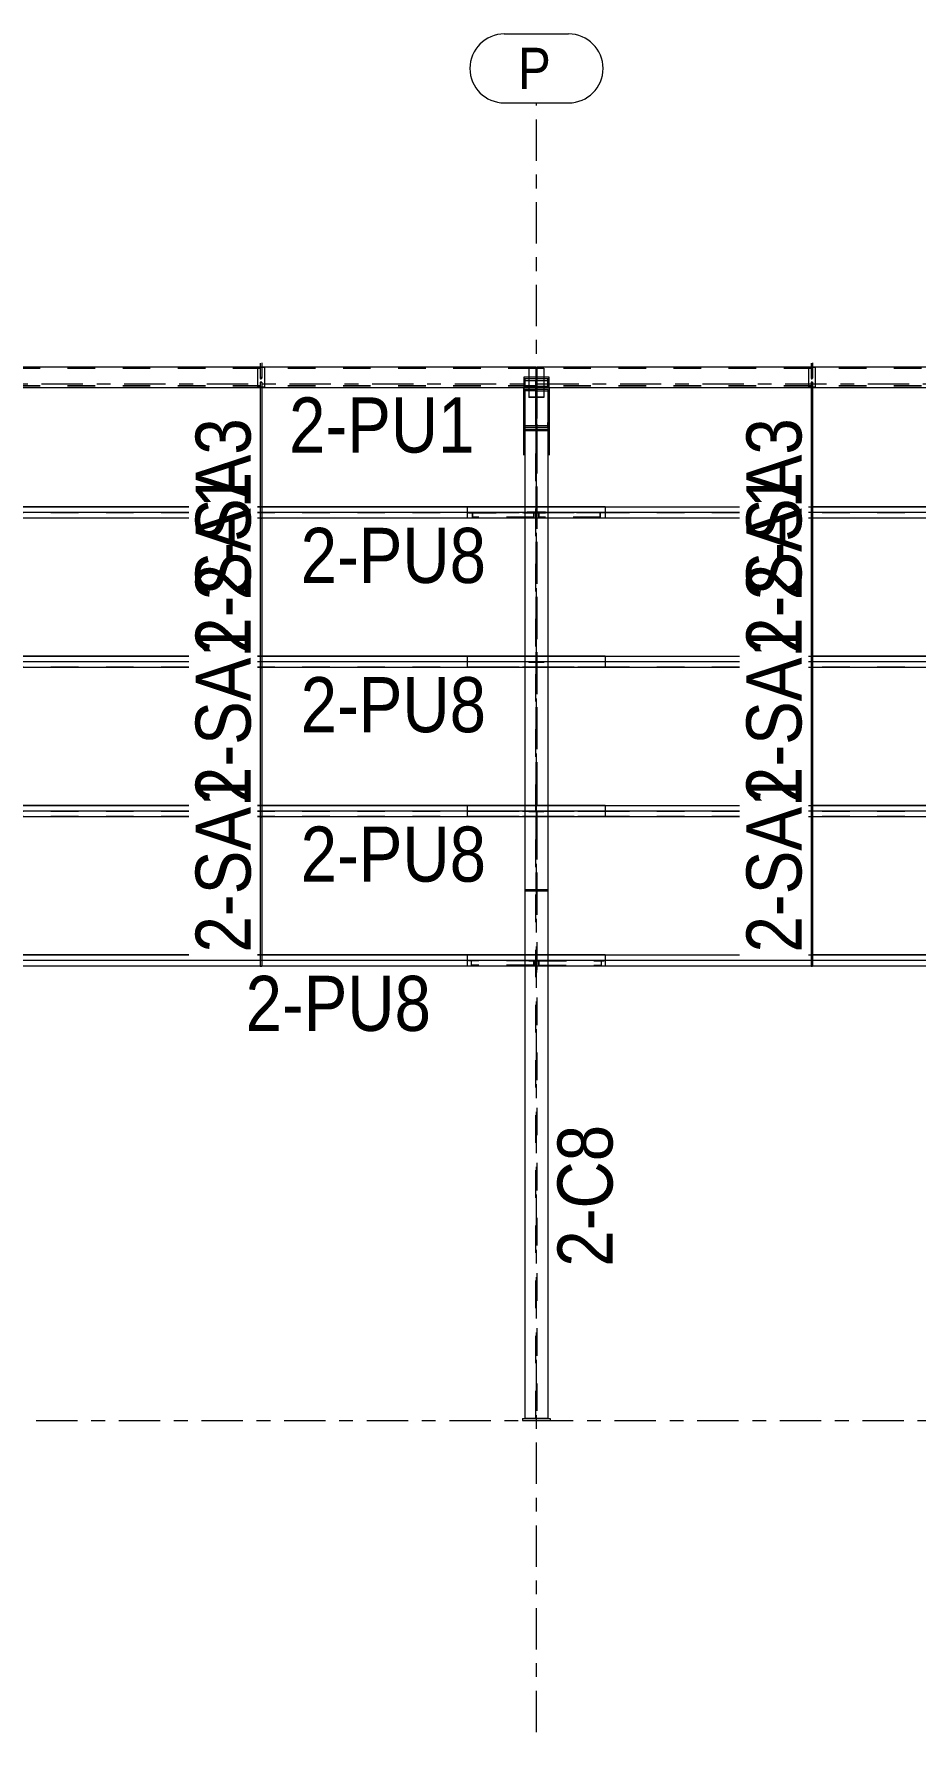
# Model space of a CAD drawing. Header units: millimetres. Extents: x -56 to 1115, y -311 to 509.
# Drawn here: x 220.8 to 284.8, y -5.9 to 117.3 of the extents above; entities that cross this region are included whole.
import ezdxf

# ---------------------------------------------------------------- set-up
doc = ezdxf.new("R2010")
doc.units = ezdxf.units.MM
for name, pattern in [('XKITLINE00', [0]), ('XKITLINE02', [4, 2, -2]), ('XKITLINE03', [6, 3, -1, 1, -1])]:
    doc.linetypes.add(name, pattern=pattern)
for name, color, linetype, lineweight in [('Part', 2, 'Continuous', 0), ('PartMark', 7, 'Continuous', 0), ('S-grid', 1, 'Continuous', 0)]:
    doc.layers.add(name, color=color, linetype=linetype, lineweight=lineweight)
doc.styles.add('ARIAL', font='ARIAL.TTF')

# ---------------------------------------------------------------- blocks, each defined once
blk = doc.blocks.new('*A212')
at = {"layer": 'S-grid', "color": 1, "linetype": 'XKITLINE03', "lineweight": 0}
blk.add_line((95.36, 91.88), (319.25, 91.88), dxfattribs=at)
blk = doc.blocks.new('*A213')
at = {"layer": 'S-grid', "color": 1, "linetype": 'XKITLINE03', "lineweight": 0}
blk.add_line((-1.03, 16.67), (1107.62, 16.67), dxfattribs=at)
blk = doc.blocks.new('*A268')
at = {"layer": 'S-grid', "color": 1, "linetype": 'XKITLINE03', "lineweight": 0}
blk.add_line((257.29, -5.93), (257.29, 112.27), dxfattribs=at)
at = {"layer": 'S-grid', "color": 3, "style": 'ARIAL', "width": 0.85}
blk.add_text('P', height=3, dxfattribs=at).set_placement((255.96, 113.27))
blk = doc.blocks.new('*A269')
at = {"layer": 'S-grid', "color": 1, "linetype": 'XKITLINE00', "lineweight": 0}
for p, q in [((254.96, 117.27), (259.63, 117.27)), ((254.96, 112.27), (259.63, 112.27))]:
    blk.add_line(p, q, dxfattribs=at)
for centre, start, end in [((254.96, 114.77), 90, 270), ((259.63, 114.77), 270, 90)]:
    blk.add_arc(centre, 2.5, start, end, dxfattribs=at)
blk = doc.blocks.new('*A270')
at = {"layer": 'Part', "color": 2, "linetype": 'XKITLINE00', "lineweight": 0}
for p, q in [((192.29, 82.14), (192.29, 82.96)), ((192.29, 82.96), (212.04, 82.96)), ((212.04, 82.94), (192.29, 82.94)), ((212.04, 82.56), (192.29, 82.56)), ((212.04, 82.96), (212.04, 82.96)), ((212.04, 82.94), (212.04, 82.94)), ((212.04, 82.56), (212.04, 82.56)), ((217.04, 82.96), (217.24, 82.96)), ((217.24, 82.94), (217.04, 82.94)), ((232.04, 82.56), (217.04, 82.56)), ((232.04, 82.96), (217.34, 82.96)), ((232.04, 82.94), (217.34, 82.94)), ((232.04, 82.96), (232.04, 82.96)), ((232.04, 82.94), (232.04, 82.94)), ((232.04, 82.56), (232.04, 82.56)), ((237.24, 82.96), (237.04, 82.96)), ((237.24, 82.94), (237.04, 82.94)), ((262.29, 82.56), (237.04, 82.56)), ((262.29, 82.96), (237.34, 82.96)), ((262.29, 82.94), (237.34, 82.94)), ((262.29, 82.96), (262.29, 82.14)), ((212.04, 82.14), (192.29, 82.14)), ((212.04, 82.14), (212.04, 82.14)), ((232.04, 82.14), (217.04, 82.14)), ((232.04, 82.14), (232.04, 82.14)), ((262.29, 82.14), (237.04, 82.14))]:
    blk.add_line(p, q, dxfattribs=at)
at = {"layer": 'Part', "color": 7, "linetype": 'XKITLINE02', "lineweight": 0}
for p, q in [((212.04, 82.54), (192.29, 82.54)), ((212.04, 82.54), (212.04, 82.54)), ((232.04, 82.54), (217.04, 82.54)), ((217.34, 82.96), (217.24, 82.96)), ((217.34, 82.94), (217.24, 82.94)), ((232.04, 82.54), (232.04, 82.54)), ((262.29, 82.54), (237.04, 82.54)), ((237.34, 82.96), (237.24, 82.96)), ((237.34, 82.94), (237.24, 82.94)), ((212.04, 82.15), (192.29, 82.15)), ((212.04, 82.15), (212.04, 82.15)), ((232.04, 82.15), (217.04, 82.15)), ((232.04, 82.15), (232.04, 82.15)), ((262.29, 82.15), (237.04, 82.15))]:
    blk.add_line(p, q, dxfattribs=at)
blk = doc.blocks.new('*A271')
at = {"layer": 'Part', "color": 2, "linetype": 'XKITLINE00', "lineweight": 0}
for p, q in [((252.29, 82.14), (252.29, 82.96)), ((252.29, 82.96), (272.04, 82.96)), ((272.04, 82.94), (252.29, 82.94)), ((272.04, 82.56), (252.29, 82.56)), ((272.04, 82.96), (272.04, 82.96)), ((272.04, 82.94), (272.04, 82.94)), ((272.04, 82.56), (272.04, 82.56)), ((277.04, 82.96), (277.24, 82.96)), ((277.24, 82.94), (277.04, 82.94)), ((292.04, 82.56), (277.04, 82.56)), ((292.04, 82.96), (277.34, 82.96)), ((292.04, 82.94), (277.34, 82.94)), ((292.04, 82.96), (292.04, 82.96)), ((292.04, 82.94), (292.04, 82.94)), ((292.04, 82.56), (292.04, 82.56)), ((297.24, 82.96), (297.04, 82.96)), ((297.24, 82.94), (297.04, 82.94)), ((322.29, 82.56), (297.04, 82.56)), ((322.29, 82.96), (297.34, 82.96)), ((322.29, 82.94), (297.34, 82.94)), ((322.29, 82.96), (322.29, 82.14)), ((272.04, 82.14), (252.29, 82.14)), ((272.04, 82.14), (272.04, 82.14)), ((292.04, 82.14), (277.04, 82.14)), ((292.04, 82.14), (292.04, 82.14)), ((322.29, 82.14), (297.04, 82.14))]:
    blk.add_line(p, q, dxfattribs=at)
at = {"layer": 'Part', "color": 7, "linetype": 'XKITLINE02', "lineweight": 0}
for p, q in [((272.04, 82.54), (252.29, 82.54)), ((272.04, 82.54), (272.04, 82.54)), ((292.04, 82.54), (277.04, 82.54)), ((277.34, 82.96), (277.24, 82.96)), ((277.34, 82.94), (277.24, 82.94)), ((292.04, 82.54), (292.04, 82.54)), ((322.29, 82.54), (297.04, 82.54)), ((297.34, 82.96), (297.24, 82.96)), ((297.34, 82.94), (297.24, 82.94)), ((272.04, 82.15), (252.29, 82.15)), ((272.04, 82.15), (272.04, 82.15)), ((292.04, 82.15), (277.04, 82.15)), ((292.04, 82.15), (292.04, 82.15)), ((322.29, 82.15), (297.04, 82.15))]:
    blk.add_line(p, q, dxfattribs=at)
blk = doc.blocks.new('*A272')
at = {"layer": 'Part', "color": 2, "linetype": 'XKITLINE00', "lineweight": 0}
for p, q in [((192.29, 71.31), (192.29, 72.12)), ((192.29, 72.12), (212.04, 72.12)), ((212.04, 72.11), (192.29, 72.11)), ((212.04, 71.72), (192.29, 71.72)), ((217.04, 72.12), (217.04, 72.12)), ((217.04, 72.12), (217.24, 72.12)), ((217.24, 72.11), (217.04, 72.11)), ((217.04, 72.11), (217.04, 72.11)), ((232.04, 71.72), (217.04, 71.72)), ((232.04, 72.12), (217.34, 72.12)), ((232.04, 72.11), (217.34, 72.11)), ((237.24, 72.12), (237.04, 72.12)), ((237.04, 72.12), (237.04, 72.12)), ((237.24, 72.11), (237.04, 72.11)), ((237.04, 72.11), (237.04, 72.11)), ((262.29, 71.72), (237.04, 71.72)), ((262.29, 72.12), (237.34, 72.12)), ((262.29, 72.11), (237.34, 72.11)), ((262.29, 72.12), (262.29, 71.31)), ((212.04, 71.31), (192.29, 71.31)), ((232.04, 71.31), (217.04, 71.31)), ((262.29, 71.31), (237.04, 71.31))]:
    blk.add_line(p, q, dxfattribs=at)
at = {"layer": 'Part', "color": 7, "linetype": 'XKITLINE02', "lineweight": 0}
for p, q in [((212.04, 71.71), (192.29, 71.71)), ((232.04, 71.71), (217.04, 71.71)), ((217.34, 72.12), (217.24, 72.12)), ((217.34, 72.11), (217.24, 72.11)), ((262.29, 71.71), (237.04, 71.71)), ((237.34, 72.12), (237.24, 72.12)), ((237.34, 72.11), (237.24, 72.11)), ((212.04, 71.32), (192.29, 71.32)), ((232.04, 71.32), (217.04, 71.32)), ((262.29, 71.32), (237.04, 71.32))]:
    blk.add_line(p, q, dxfattribs=at)
blk = doc.blocks.new('*A273')
at = {"layer": 'Part', "color": 2, "linetype": 'XKITLINE00', "lineweight": 0}
for p, q in [((252.29, 71.31), (252.29, 72.12)), ((252.29, 72.12), (272.04, 72.12)), ((272.04, 72.11), (252.29, 72.11)), ((272.04, 71.72), (252.29, 71.72)), ((277.04, 72.12), (277.04, 72.12)), ((277.04, 72.12), (277.24, 72.12)), ((277.24, 72.11), (277.04, 72.11)), ((277.04, 72.11), (277.04, 72.11)), ((292.04, 71.72), (277.04, 71.72)), ((292.04, 72.12), (277.34, 72.12)), ((292.04, 72.11), (277.34, 72.11)), ((297.24, 72.12), (297.04, 72.12)), ((297.04, 72.12), (297.04, 72.12)), ((297.24, 72.11), (297.04, 72.11)), ((297.04, 72.11), (297.04, 72.11)), ((322.29, 71.72), (297.04, 71.72)), ((322.29, 72.12), (297.34, 72.12)), ((322.29, 72.11), (297.34, 72.11)), ((322.29, 72.12), (322.29, 71.31)), ((272.04, 71.31), (252.29, 71.31)), ((292.04, 71.31), (277.04, 71.31)), ((322.29, 71.31), (297.04, 71.31))]:
    blk.add_line(p, q, dxfattribs=at)
at = {"layer": 'Part', "color": 7, "linetype": 'XKITLINE02', "lineweight": 0}
for p, q in [((272.04, 71.71), (252.29, 71.71)), ((292.04, 71.71), (277.04, 71.71)), ((277.34, 72.12), (277.24, 72.12)), ((277.34, 72.11), (277.24, 72.11)), ((322.29, 71.71), (297.04, 71.71)), ((297.34, 72.12), (297.24, 72.12)), ((297.34, 72.11), (297.24, 72.11)), ((272.04, 71.32), (252.29, 71.32)), ((292.04, 71.32), (277.04, 71.32)), ((322.29, 71.32), (297.04, 71.32))]:
    blk.add_line(p, q, dxfattribs=at)
blk = doc.blocks.new('*A274')
at = {"layer": 'Part', "color": 2, "linetype": 'XKITLINE00', "lineweight": 0}
for p, q in [((192.29, 49.64), (192.29, 50.46)), ((192.29, 50.46), (212.04, 50.46)), ((212.04, 50.44), (192.29, 50.44)), ((262.29, 50.06), (192.29, 50.06)), ((262.29, 49.64), (192.29, 49.64)), ((217.04, 50.46), (217.24, 50.46)), ((217.24, 50.44), (217.04, 50.44)), ((232.04, 50.46), (217.34, 50.46)), ((232.04, 50.44), (217.34, 50.44)), ((237.24, 50.46), (237.04, 50.46)), ((237.24, 50.44), (237.04, 50.44)), ((262.29, 50.46), (237.34, 50.46)), ((262.29, 50.44), (237.34, 50.44)), ((262.29, 50.46), (262.29, 49.64))]:
    blk.add_line(p, q, dxfattribs=at)
at = {"layer": 'Part', "color": 7, "linetype": 'XKITLINE02', "lineweight": 0}
for p, q in [((262.29, 50.04), (192.29, 50.04)), ((262.29, 49.65), (192.29, 49.65)), ((217.34, 50.46), (217.24, 50.46)), ((217.34, 50.44), (217.24, 50.44)), ((237.34, 50.46), (237.24, 50.46)), ((237.34, 50.44), (237.24, 50.44))]:
    blk.add_line(p, q, dxfattribs=at)
blk = doc.blocks.new('*A275')
at = {"layer": 'Part', "color": 2, "linetype": 'XKITLINE00', "lineweight": 0}
for p, q in [((252.29, 49.64), (252.29, 50.46)), ((252.29, 50.46), (272.04, 50.46)), ((272.04, 50.44), (252.29, 50.44)), ((322.29, 50.06), (252.29, 50.06)), ((322.29, 49.64), (252.29, 49.64)), ((277.04, 50.46), (277.24, 50.46)), ((277.24, 50.44), (277.04, 50.44)), ((292.04, 50.46), (277.34, 50.46)), ((292.04, 50.44), (277.34, 50.44)), ((297.24, 50.46), (297.04, 50.46)), ((297.24, 50.44), (297.04, 50.44)), ((322.29, 50.46), (297.34, 50.46)), ((322.29, 50.44), (297.34, 50.44)), ((322.29, 50.46), (322.29, 49.64))]:
    blk.add_line(p, q, dxfattribs=at)
at = {"layer": 'Part', "color": 7, "linetype": 'XKITLINE02', "lineweight": 0}
for p, q in [((322.29, 50.04), (252.29, 50.04)), ((322.29, 49.65), (252.29, 49.65)), ((277.34, 50.46), (277.24, 50.46)), ((277.34, 50.44), (277.24, 50.44)), ((297.34, 50.46), (297.24, 50.46)), ((297.34, 50.44), (297.24, 50.44))]:
    blk.add_line(p, q, dxfattribs=at)
blk = doc.blocks.new('*A276')
at = {"layer": 'Part', "color": 2, "linetype": 'XKITLINE00', "lineweight": 0}
for p, q in [((252.29, 60.47), (252.29, 61.29)), ((252.29, 61.29), (272.04, 61.29)), ((272.04, 61.28), (252.29, 61.28)), ((272.04, 60.89), (252.29, 60.89)), ((272.04, 60.47), (252.29, 60.47)), ((272.04, 61.29), (272.04, 61.29)), ((272.04, 61.28), (272.04, 61.28)), ((277.04, 61.29), (277.24, 61.29)), ((277.24, 61.28), (277.04, 61.28)), ((292.04, 60.89), (277.04, 60.89)), ((292.04, 60.47), (277.04, 60.47)), ((292.04, 61.29), (277.34, 61.29)), ((292.04, 61.28), (277.34, 61.28)), ((292.04, 61.29), (292.04, 61.29)), ((292.04, 61.28), (292.04, 61.28)), ((297.24, 61.29), (297.04, 61.29)), ((297.24, 61.28), (297.04, 61.28)), ((322.29, 60.89), (297.04, 60.89)), ((322.29, 60.47), (297.04, 60.47)), ((322.29, 61.29), (297.34, 61.29)), ((322.29, 61.28), (297.34, 61.28)), ((322.29, 61.29), (322.29, 60.47))]:
    blk.add_line(p, q, dxfattribs=at)
at = {"layer": 'Part', "color": 7, "linetype": 'XKITLINE02', "lineweight": 0}
for p, q in [((272.04, 60.87), (252.29, 60.87)), ((272.04, 60.49), (252.29, 60.49)), ((292.04, 60.87), (277.04, 60.87)), ((292.04, 60.49), (277.04, 60.49)), ((277.34, 61.29), (277.24, 61.29)), ((277.34, 61.28), (277.24, 61.28)), ((322.29, 60.87), (297.04, 60.87)), ((322.29, 60.49), (297.04, 60.49)), ((297.34, 61.29), (297.24, 61.29)), ((297.34, 61.28), (297.24, 61.28))]:
    blk.add_line(p, q, dxfattribs=at)
blk = doc.blocks.new('*A277')
at = {"layer": 'Part', "color": 2, "linetype": 'XKITLINE00', "lineweight": 0}
for p, q in [((192.29, 60.47), (192.29, 61.29)), ((192.29, 61.29), (212.04, 61.29)), ((212.04, 61.28), (192.29, 61.28)), ((212.04, 60.89), (192.29, 60.89)), ((212.04, 60.47), (192.29, 60.47)), ((212.04, 61.29), (212.04, 61.29)), ((212.04, 61.28), (212.04, 61.28)), ((217.04, 61.29), (217.24, 61.29)), ((217.24, 61.28), (217.04, 61.28)), ((232.04, 60.89), (217.04, 60.89)), ((232.04, 60.47), (217.04, 60.47)), ((232.04, 61.29), (217.34, 61.29)), ((232.04, 61.28), (217.34, 61.28)), ((232.04, 61.29), (232.04, 61.29)), ((232.04, 61.28), (232.04, 61.28)), ((237.24, 61.29), (237.04, 61.29)), ((237.24, 61.28), (237.04, 61.28)), ((262.29, 60.89), (237.04, 60.89)), ((262.29, 60.47), (237.04, 60.47)), ((262.29, 61.29), (237.34, 61.29)), ((262.29, 61.28), (237.34, 61.28)), ((262.29, 61.29), (262.29, 60.47))]:
    blk.add_line(p, q, dxfattribs=at)
at = {"layer": 'Part', "color": 7, "linetype": 'XKITLINE02', "lineweight": 0}
for p, q in [((212.04, 60.87), (192.29, 60.87)), ((212.04, 60.49), (192.29, 60.49)), ((232.04, 60.87), (217.04, 60.87)), ((232.04, 60.49), (217.04, 60.49)), ((217.34, 61.29), (217.24, 61.29)), ((217.34, 61.28), (217.24, 61.28)), ((262.29, 60.87), (237.04, 60.87)), ((262.29, 60.49), (237.04, 60.49)), ((237.34, 61.29), (237.24, 61.29)), ((237.34, 61.28), (237.24, 61.28))]:
    blk.add_line(p, q, dxfattribs=at)
blk = doc.blocks.new('*A278')
at = {"layer": 'Part', "color": 7, "linetype": 'XKITLINE02', "lineweight": 0}
for p, q in [((262.22, 50.04), (257.46, 50.04)), ((257.46, 50.04), (257.46, 49.71)), ((257.46, 49.71), (262.02, 49.71)), ((257.47, 50.02), (262.22, 50.02)), ((257.47, 49.71), (257.47, 50.02)), ((257.68, 50.04), (257.68, 50.02)), ((262.01, 49.71), (262.01, 50.04)), ((262.02, 49.71), (262.02, 50.02)), ((262.22, 50.02), (262.22, 50.04))]:
    blk.add_line(p, q, dxfattribs=at)
blk = doc.blocks.new('*A279')
at = {"layer": 'Part', "color": 2, "linetype": 'XKITLINE00', "lineweight": 0}
for p, q in [((257.33, 93.12), (257.33, 93.02)), ((257.33, 93.12), (317.25, 93.12)), ((317.25, 93.12), (317.25, 93.02)), ((316.75, 91.6), (257.83, 91.6))]:
    blk.add_line(p, q, dxfattribs=at)
at = {"layer": 'Part', "color": 7, "linetype": 'XKITLINE02', "lineweight": 0}
for p, q in [((317.25, 93.1), (257.33, 93.1)), ((257.33, 93.02), (257.33, 91.6)), ((317.25, 92.99), (257.33, 92.99)), ((317.25, 93.02), (317.25, 91.6)), ((317.25, 91.73), (257.33, 91.73)), ((317.25, 91.62), (257.33, 91.62)), ((257.83, 91.6), (257.33, 91.6)), ((317.25, 91.6), (316.75, 91.6))]:
    blk.add_line(p, q, dxfattribs=at)
blk = doc.blocks.new('*A280')
at = {"layer": 'Part', "color": 7, "linetype": 'XKITLINE02', "lineweight": 0}
for p, q in [((262.21, 82.54), (257.47, 82.54)), ((257.47, 82.21), (257.47, 82.54)), ((261.93, 82.21), (261.93, 82.54)), ((262.21, 82.54), (262.21, 82.52)), ((261.95, 82.21), (257.47, 82.21)), ((257.49, 82.21), (257.49, 82.52)), ((262.21, 82.52), (257.49, 82.52)), ((261.95, 82.21), (261.95, 82.52))]:
    blk.add_line(p, q, dxfattribs=at)
blk = doc.blocks.new('*A360')
at = {"layer": 'Part', "color": 7, "linetype": 'XKITLINE02', "lineweight": 0}
for p, q in [((256.46, 92.31), (256.46, 91.61)), ((258.13, 91.7), (256.46, 91.7)), ((256.46, 91.61), (257.26, 91.61)), ((257.26, 92.21), (257.26, 88.84)), ((257.33, 88.84), (257.33, 92.21)), ((257.33, 91.61), (258.13, 91.61)), ((258.13, 91.61), (258.13, 92.31)), ((256.46, 88.75), (256.46, 89.07)), ((257.26, 88.84), (256.46, 88.84)), ((256.46, 88.75), (258.13, 88.75)), ((258.13, 88.84), (257.33, 88.84)), ((258.13, 88.75), (258.13, 89.07))]:
    blk.add_line(p, q, dxfattribs=at)
blk = doc.blocks.new('*A361')
at = {"layer": 'Part', "color": 2, "linetype": 'XKITLINE00', "lineweight": 0}
for p, q in [((256.46, 91.47), (256.46, 82.96)), ((256.75, 91.47), (256.46, 91.47)), ((258.12, 91.47), (257.83, 91.47)), ((258.12, 91.47), (258.12, 82.96)), ((256.46, 82.14), (256.46, 72.12)), ((258.12, 82.14), (258.12, 72.12)), ((256.46, 71.31), (256.46, 61.29)), ((258.12, 71.31), (258.12, 61.29)), ((256.46, 60.47), (256.46, 50.46)), ((258.12, 60.47), (258.12, 50.46)), ((256.46, 49.64), (256.46, 16.83)), ((258.12, 49.64), (258.12, 16.83))]:
    blk.add_line(p, q, dxfattribs=at)
at = {"layer": 'Part', "color": 7, "linetype": 'XKITLINE02', "lineweight": 0}
for p, q in [((257.25, 91.37), (256.46, 91.37)), ((257.83, 91.47), (256.75, 91.47)), ((257.25, 16.83), (257.25, 91.37)), ((257.33, 91.37), (257.33, 16.83)), ((257.33, 91.37), (258.12, 91.37)), ((256.46, 88.6), (257.25, 88.6)), ((256.46, 88.51), (258.12, 88.51)), ((257.33, 88.6), (258.12, 88.6)), ((256.46, 82.96), (256.46, 82.14)), ((258.12, 82.96), (258.12, 82.14)), ((256.46, 72.12), (256.46, 71.31)), ((258.12, 72.12), (258.12, 71.31)), ((256.46, 61.29), (256.46, 60.47)), ((258.12, 61.29), (258.12, 60.47)), ((256.46, 50.46), (256.46, 49.64)), ((258.12, 50.46), (258.12, 49.64)), ((258.12, 16.83), (256.46, 16.83))]:
    blk.add_line(p, q, dxfattribs=at)
blk = doc.blocks.new('*A368')
at = {"layer": 'Part', "color": 7, "linetype": 'XKITLINE02', "lineweight": 0}
for p, q in [((257.25, 88.43), (257.33, 88.43)), ((257.25, 88.43), (257.25, 55.18)), ((257.25, 88.39), (257.33, 88.39)), ((257.33, 88.43), (257.33, 55.18)), ((256.46, 79.31), (256.46, 55.16)), ((258.12, 79.31), (258.12, 55.16)), ((258.12, 55.18), (256.46, 55.18)), ((256.46, 55.16), (258.12, 55.16))]:
    blk.add_line(p, q, dxfattribs=at)
blk = doc.blocks.new('*A369')
at = {"layer": 'Part', "color": 2, "linetype": 'XKITLINE00', "lineweight": 0}
for p, q in [((256.29, 16.83), (256.29, 16.67)), ((256.29, 16.83), (258.29, 16.83)), ((256.29, 16.67), (258.29, 16.67)), ((258.29, 16.83), (258.29, 16.67))]:
    blk.add_line(p, q, dxfattribs=at)
blk = doc.blocks.new('*A370')
at = {"layer": 'Part', "color": 7, "linetype": 'XKITLINE02', "lineweight": 0}
for p, q in [((257.32, 50.04), (257.32, 50.08)), ((257.95, 50.04), (257.32, 50.04)), ((257.32, 50.08), (257.95, 50.08)), ((257.45, 50.04), (257.45, 50.08)), ((257.95, 50.08), (257.95, 50.04))]:
    blk.add_line(p, q, dxfattribs=at)
blk = doc.blocks.new('*A371')
at = {"layer": 'Part', "color": 7, "linetype": 'XKITLINE02', "lineweight": 0}
for p, q in [((256.63, 50.04), (256.63, 50.08)), ((256.63, 50.08), (257.26, 50.08)), ((257.26, 50.04), (256.63, 50.04)), ((257.13, 50.04), (257.13, 50.08)), ((257.26, 50.08), (257.26, 50.04))]:
    blk.add_line(p, q, dxfattribs=at)
blk = doc.blocks.new('*A381')
at = {"layer": 'Part', "color": 7, "linetype": 'XKITLINE02', "lineweight": 0}
for p, q in [((257.26, 88.96), (257.26, 87.13)), ((257.32, 88.76), (257.26, 88.76)), ((257.32, 88.96), (257.32, 87.13)), ((257.26, 88.67), (257.32, 88.67))]:
    blk.add_line(p, q, dxfattribs=at)
blk = doc.blocks.new('*A382')
at = {"layer": 'Part', "color": 2, "linetype": 'XKITLINE00', "lineweight": 0}
for p, q in [((237.24, 93.39), (237.24, 93.12)), ((237.34, 93.4), (237.34, 93.12)), ((237.29, 92.35), (237.25, 92.33)), ((237.25, 92.33), (237.25, 92.33)), ((237.32, 92.34), (237.29, 92.35)), ((237.33, 92.33), (237.32, 92.34))]:
    blk.add_line(p, q, dxfattribs=at)
at = {"layer": 'Part', "color": 7, "linetype": 'XKITLINE02', "lineweight": 0}
for p, q in [((237.24, 93.12), (237.24, 92.29)), ((237.34, 93.12), (237.34, 92.31)), ((237.25, 92.33), (237.24, 92.29)), ((237.24, 92.29), (237.26, 92.26)), ((237.26, 92.26), (237.3, 92.25)), ((237.3, 92.25), (237.33, 92.27)), ((237.34, 92.31), (237.33, 92.33)), ((237.33, 92.27), (237.34, 92.31))]:
    blk.add_line(p, q, dxfattribs=at)
blk = doc.blocks.new('*A383')
at = {"layer": 'Part', "color": 7, "linetype": 'XKITLINE02', "lineweight": 0}
for p, q in [((252.37, 82.54), (257.11, 82.54)), ((252.37, 82.54), (252.37, 82.52)), ((252.65, 82.54), (252.65, 82.21)), ((257.11, 82.54), (257.11, 82.21)), ((252.37, 82.52), (257.1, 82.52)), ((252.64, 82.21), (252.64, 82.52)), ((257.11, 82.21), (252.64, 82.21)), ((257.1, 82.21), (257.1, 82.52))]:
    blk.add_line(p, q, dxfattribs=at)
blk = doc.blocks.new('*A384')
at = {"layer": 'Part', "color": 7, "linetype": 'XKITLINE02', "lineweight": 0}
for p, q in [((256.38, 92.37), (256.38, 86.91)), ((258.21, 92.37), (256.38, 92.37)), ((258.21, 92.24), (256.38, 92.24)), ((258.21, 86.91), (258.21, 92.37))]:
    blk.add_line(p, q, dxfattribs=at)
blk = doc.blocks.new('*A385')
at = {"layer": 'Part', "color": 7, "linetype": 'XKITLINE02', "lineweight": 0}
for p, q in [((256.38, 92.24), (256.38, 91.6)), ((258.21, 92.24), (256.38, 92.24)), ((258.21, 92.11), (256.38, 92.11)), ((258.21, 91.6), (258.21, 92.24))]:
    blk.add_line(p, q, dxfattribs=at)
at = {"layer": 'Part', "color": 2, "linetype": 'XKITLINE00', "lineweight": 0}
for p, q in [((256.38, 86.7), (256.38, 91.6)), ((258.21, 91.6), (258.21, 86.7))]:
    blk.add_line(p, q, dxfattribs=at)
blk = doc.blocks.new('*A386')
at = {"layer": 'Part', "color": 7, "linetype": 'XKITLINE02', "lineweight": 0}
for p, q in [((257.26, 82.58), (256.63, 82.58)), ((256.63, 82.54), (256.63, 82.58)), ((257.26, 82.54), (256.63, 82.54)), ((257.26, 82.54), (257.26, 82.58))]:
    blk.add_line(p, q, dxfattribs=at)
blk = doc.blocks.new('*A387')
at = {"layer": 'Part', "color": 7, "linetype": 'XKITLINE02', "lineweight": 0}
for p, q in [((257.32, 82.58), (257.32, 82.54)), ((257.32, 82.54), (257.95, 82.54)), ((257.95, 82.58), (257.32, 82.58)), ((257.95, 82.54), (257.95, 82.58))]:
    blk.add_line(p, q, dxfattribs=at)
blk = doc.blocks.new('*A506')
at = {"layer": 'Part', "color": 7, "linetype": 'XKITLINE02', "lineweight": 0}
for p, q in [((256.5, 55.18), (257.25, 55.18)), ((256.5, 55.09), (256.5, 55.18)), ((257.25, 55.09), (256.5, 55.09)), ((257.13, 55.18), (257.13, 55.09)), ((257.25, 55.18), (257.25, 55.09))]:
    blk.add_line(p, q, dxfattribs=at)
blk = doc.blocks.new('*A507')
at = {"layer": 'Part', "color": 7, "linetype": 'XKITLINE02', "lineweight": 0}
for p, q in [((257.33, 55.18), (258.08, 55.18)), ((257.33, 55.09), (257.33, 55.18)), ((258.08, 55.09), (257.33, 55.09)), ((257.45, 55.18), (257.45, 55.09)), ((258.08, 55.18), (258.08, 55.09))]:
    blk.add_line(p, q, dxfattribs=at)
blk = doc.blocks.new('*A508')
at = {"layer": 'Part', "color": 7, "linetype": 'XKITLINE02', "lineweight": 0}
for p, q in [((257.83, 60.87), (256.75, 60.87)), ((256.75, 60.87), (256.75, 60.83)), ((257.83, 60.83), (256.75, 60.83)), ((257.83, 60.87), (257.83, 60.83))]:
    blk.add_line(p, q, dxfattribs=at)
blk = doc.blocks.new('*A509')
at = {"layer": 'Part', "color": 7, "linetype": 'XKITLINE02', "lineweight": 0}
for p, q in [((257.12, 50.04), (252.36, 50.04)), ((252.36, 50.04), (252.36, 50.02)), ((257.11, 50.02), (252.36, 50.02)), ((252.57, 49.71), (252.57, 50.02)), ((257.12, 49.71), (252.57, 49.71)), ((252.58, 49.71), (252.58, 50.04)), ((256.91, 50.02), (256.91, 50.04)), ((257.11, 49.71), (257.11, 50.02)), ((257.12, 50.04), (257.12, 49.71))]:
    blk.add_line(p, q, dxfattribs=at)
blk = doc.blocks.new('*A510')
at = {"layer": 'Part', "color": 7, "linetype": 'XKITLINE02', "lineweight": 0}
for p, q in [((257.83, 50.04), (256.75, 50.04)), ((256.75, 50.04), (256.75, 50)), ((257.83, 50), (256.75, 50)), ((257.83, 50.04), (257.83, 50))]:
    blk.add_line(p, q, dxfattribs=at)
blk = doc.blocks.new('*A511')
at = {"layer": 'Part', "color": 7, "linetype": 'XKITLINE02', "lineweight": 0}
for p, q in [((257.27, 50), (257.27, 49.64)), ((257.27, 50), (257.31, 50)), ((257.27, 50), (257.31, 50)), ((257.31, 50), (257.31, 49.64))]:
    blk.add_line(p, q, dxfattribs=at)
at = {"layer": 'Part', "color": 2, "linetype": 'XKITLINE00', "lineweight": 0}
for p, q in [((257.27, 49.64), (257.27, 49.17)), ((257.31, 49.17), (257.31, 49.64)), ((257.27, 49.17), (257.31, 49.17))]:
    blk.add_line(p, q, dxfattribs=at)
blk = doc.blocks.new('*A512')
at = {"layer": 'Part', "color": 7, "linetype": 'XKITLINE02', "lineweight": 0}
for p, q in [((257.27, 60.83), (257.27, 60.47)), ((257.27, 60.83), (257.31, 60.83)), ((257.27, 60.83), (257.31, 60.83)), ((257.31, 60.83), (257.31, 60.47))]:
    blk.add_line(p, q, dxfattribs=at)
at = {"layer": 'Part', "color": 2, "linetype": 'XKITLINE00', "lineweight": 0}
for p, q in [((257.27, 60.47), (257.27, 60)), ((257.31, 60), (257.31, 60.47)), ((257.27, 60), (257.31, 60))]:
    blk.add_line(p, q, dxfattribs=at)
blk = doc.blocks.new('*A513')
at = {"layer": 'Part', "color": 7, "linetype": 'XKITLINE02', "lineweight": 0}
for p, q in [((257.83, 71.71), (256.75, 71.71)), ((256.75, 71.71), (256.75, 71.67)), ((257.83, 71.67), (256.75, 71.67)), ((257.83, 71.71), (257.83, 71.67))]:
    blk.add_line(p, q, dxfattribs=at)
blk = doc.blocks.new('*A514')
at = {"layer": 'Part', "color": 7, "linetype": 'XKITLINE02', "lineweight": 0}
for p, q in [((257.27, 71.67), (257.27, 71.31)), ((257.27, 71.67), (257.31, 71.67)), ((257.27, 71.67), (257.31, 71.67)), ((257.31, 71.67), (257.31, 71.31))]:
    blk.add_line(p, q, dxfattribs=at)
at = {"layer": 'Part', "color": 2, "linetype": 'XKITLINE00', "lineweight": 0}
for p, q in [((257.27, 71.31), (257.27, 70.83)), ((257.27, 70.83), (257.31, 70.83)), ((257.31, 70.83), (257.31, 71.31))]:
    blk.add_line(p, q, dxfattribs=at)
blk = doc.blocks.new('*A515')
at = {"layer": 'Part', "color": 2, "linetype": 'XKITLINE00', "lineweight": 0}
for p, q in [((237.24, 82.97), (237.24, 82.56)), ((237.26, 82.97), (237.24, 82.97)), ((237.24, 82.97), (237.25, 82.96)), ((237.25, 82.96), (237.29, 82.96)), ((237.3, 82.97), (237.26, 82.97)), ((237.29, 82.96), (237.32, 82.96)), ((237.33, 82.97), (237.3, 82.97)), ((237.32, 82.96), (237.34, 82.96)), ((237.34, 82.96), (237.33, 82.97)), ((237.34, 82.96), (237.34, 82.56)), ((237.24, 82.14), (237.24, 72.13)), ((237.34, 82.14), (237.34, 72.13))]:
    blk.add_line(p, q, dxfattribs=at)
at = {"layer": 'Part', "color": 7, "linetype": 'XKITLINE02', "lineweight": 0}
for p, q in [((237.24, 82.56), (237.24, 82.14)), ((237.34, 82.56), (237.34, 82.14)), ((237.24, 72.13), (237.24, 71.3)), ((237.34, 72.13), (237.34, 71.3)), ((237.24, 71.3), (237.26, 71.3)), ((237.25, 71.3), (237.24, 71.3)), ((237.29, 71.3), (237.25, 71.3)), ((237.26, 71.3), (237.3, 71.3)), ((237.32, 71.3), (237.29, 71.3)), ((237.3, 71.3), (237.33, 71.3)), ((237.34, 71.3), (237.32, 71.3)), ((237.33, 71.3), (237.34, 71.3))]:
    blk.add_line(p, q, dxfattribs=at)
blk = doc.blocks.new('*A516')
at = {"layer": 'Part', "color": 2, "linetype": 'XKITLINE00', "lineweight": 0}
for p, q in [((237.24, 72.13), (237.24, 71.72)), ((237.26, 72.13), (237.24, 72.13)), ((237.24, 72.13), (237.25, 72.13)), ((237.25, 72.13), (237.29, 72.13)), ((237.3, 72.13), (237.26, 72.13)), ((237.29, 72.13), (237.32, 72.13)), ((237.33, 72.13), (237.3, 72.13)), ((237.32, 72.13), (237.34, 72.13)), ((237.34, 72.13), (237.33, 72.13)), ((237.34, 72.13), (237.34, 71.72)), ((237.24, 71.31), (237.24, 61.3)), ((237.34, 71.31), (237.34, 61.3))]:
    blk.add_line(p, q, dxfattribs=at)
at = {"layer": 'Part', "color": 7, "linetype": 'XKITLINE02', "lineweight": 0}
for p, q in [((237.24, 71.72), (237.24, 71.31)), ((237.34, 71.72), (237.34, 71.31)), ((237.24, 61.3), (237.24, 60.47)), ((237.24, 60.47), (237.26, 60.47)), ((237.25, 60.46), (237.24, 60.47)), ((237.29, 60.46), (237.25, 60.46)), ((237.26, 60.47), (237.3, 60.47)), ((237.32, 60.46), (237.29, 60.46)), ((237.3, 60.47), (237.33, 60.47)), ((237.34, 60.47), (237.32, 60.46)), ((237.33, 60.47), (237.34, 60.47)), ((237.34, 61.3), (237.34, 60.47))]:
    blk.add_line(p, q, dxfattribs=at)
blk = doc.blocks.new('*A517')
at = {"layer": 'Part', "color": 2, "linetype": 'XKITLINE00', "lineweight": 0}
for p, q in [((237.24, 61.3), (237.24, 60.89)), ((237.26, 61.3), (237.24, 61.3)), ((237.24, 61.3), (237.25, 61.3)), ((237.24, 60.47), (237.24, 50.06)), ((237.25, 61.3), (237.29, 61.29)), ((237.3, 61.3), (237.26, 61.3)), ((237.29, 61.29), (237.32, 61.3)), ((237.33, 61.3), (237.3, 61.3)), ((237.32, 61.3), (237.34, 61.3)), ((237.34, 61.3), (237.33, 61.3)), ((237.34, 61.3), (237.34, 60.89)), ((237.34, 60.47), (237.34, 50.06)), ((237.24, 49.63), (237.24, 49.64)), ((237.25, 49.63), (237.24, 49.63)), ((237.29, 49.63), (237.25, 49.63)), ((237.32, 49.63), (237.29, 49.63)), ((237.34, 49.63), (237.32, 49.63)), ((237.34, 49.63), (237.34, 49.64))]:
    blk.add_line(p, q, dxfattribs=at)
at = {"layer": 'Part', "color": 7, "linetype": 'XKITLINE02', "lineweight": 0}
for p, q in [((237.24, 60.89), (237.24, 60.47)), ((237.34, 60.89), (237.34, 60.47)), ((237.24, 50.06), (237.24, 49.64)), ((237.24, 49.63), (237.26, 49.64)), ((237.26, 49.64), (237.3, 49.64)), ((237.3, 49.64), (237.33, 49.64)), ((237.33, 49.64), (237.34, 49.63)), ((237.34, 50.06), (237.34, 49.64))]:
    blk.add_line(p, q, dxfattribs=at)
blk = doc.blocks.new('*A518')
at = {"layer": 'Part', "color": 2, "linetype": 'XKITLINE00', "lineweight": 0}
for p, q in [((197.33, 93.12), (197.33, 93.02)), ((197.33, 93.12), (257.25, 93.12)), ((257.25, 93.12), (257.25, 93.02)), ((256.75, 91.6), (197.83, 91.6))]:
    blk.add_line(p, q, dxfattribs=at)
at = {"layer": 'Part', "color": 7, "linetype": 'XKITLINE02', "lineweight": 0}
for p, q in [((257.25, 93.1), (197.33, 93.1)), ((197.33, 93.02), (197.33, 91.6)), ((257.25, 92.99), (197.33, 92.99)), ((257.25, 93.02), (257.25, 91.6)), ((257.25, 91.73), (197.33, 91.73)), ((257.25, 91.62), (197.33, 91.62)), ((197.83, 91.6), (197.33, 91.6)), ((257.25, 91.6), (256.75, 91.6))]:
    blk.add_line(p, q, dxfattribs=at)
blk = doc.blocks.new('*A530')
at = {"layer": 'Part', "color": 7, "linetype": 'XKITLINE02', "lineweight": 0}
for p, q in [((237.24, 92.02), (237.24, 91.6)), ((237.26, 92.02), (237.24, 92.02)), ((237.24, 92.02), (237.25, 92.01)), ((237.25, 92.01), (237.29, 92.01)), ((237.3, 92.02), (237.26, 92.02)), ((237.29, 92.01), (237.32, 92.01)), ((237.33, 92.02), (237.3, 92.02)), ((237.32, 92.01), (237.34, 92.01)), ((237.34, 92.01), (237.33, 92.02)), ((237.34, 92.01), (237.34, 91.6)), ((237.24, 82.97), (237.24, 82.14)), ((237.34, 82.96), (237.34, 82.13)), ((237.24, 82.14), (237.26, 82.14)), ((237.25, 82.13), (237.24, 82.14)), ((237.29, 82.13), (237.25, 82.13)), ((237.26, 82.14), (237.3, 82.14)), ((237.32, 82.13), (237.29, 82.13)), ((237.3, 82.14), (237.33, 82.14)), ((237.34, 82.13), (237.32, 82.13)), ((237.33, 82.14), (237.34, 82.13))]:
    blk.add_line(p, q, dxfattribs=at)
at = {"layer": 'Part', "color": 2, "linetype": 'XKITLINE00', "lineweight": 0}
for p, q in [((237.24, 91.6), (237.24, 82.97)), ((237.34, 91.6), (237.34, 82.96))]:
    blk.add_line(p, q, dxfattribs=at)
blk = doc.blocks.new('*A531')
at = {"layer": 'Part', "color": 7, "linetype": 'XKITLINE02', "lineweight": 0}
for p, q in [((237.54, 93.08), (237.04, 93.08)), ((237.04, 93.08), (237.04, 91.64)), ((237.54, 93.08), (237.54, 91.64)), ((237.54, 91.64), (237.04, 91.64))]:
    blk.add_line(p, q, dxfattribs=at)
blk = doc.blocks.new('*A532')
at = {"layer": 'Part', "color": 2, "linetype": 'XKITLINE00', "lineweight": 0}
for p, q in [((257.83, 90.93), (256.75, 90.93)), ((256.75, 90.93), (256.75, 90.89)), ((257.83, 90.89), (256.75, 90.89)), ((257.83, 90.93), (257.83, 90.89))]:
    blk.add_line(p, q, dxfattribs=at)
blk = doc.blocks.new('*A533')
at = {"layer": 'Part', "color": 2, "linetype": 'XKITLINE00', "lineweight": 0}
for p, q in [((256.75, 93.02), (257.83, 93.02)), ((256.75, 93.02), (256.75, 90.93)), ((257.83, 93.02), (257.83, 90.93)), ((257.83, 90.93), (256.75, 90.93))]:
    blk.add_line(p, q, dxfattribs=at)
at = {"layer": 'Part', "color": 7, "linetype": 'XKITLINE02', "lineweight": 0}
for p, q in [((257.83, 93.02), (256.75, 93.02)), ((256.75, 90.93), (257.83, 90.93))]:
    blk.add_line(p, q, dxfattribs=at)
blk = doc.blocks.new('*A534')
at = {"layer": 'Part', "color": 7, "linetype": 'XKITLINE02', "lineweight": 0}
for p, q in [((257.33, 92.11), (257.25, 92.11)), ((257.25, 92.11), (257.25, 91.54)), ((257.25, 90.93), (257.25, 92.11)), ((257.33, 91.54), (257.25, 91.54)), ((257.25, 91.54), (257.25, 91.34)), ((257.33, 91.34), (257.25, 91.34)), ((257.25, 90.93), (257.25, 91.34)), ((257.33, 91.54), (257.33, 92.11)), ((257.33, 92.11), (257.33, 90.93)), ((257.33, 91.34), (257.33, 91.54)), ((257.33, 90.93), (257.33, 91.34)), ((257.33, 90.93), (257.25, 90.93)), ((257.33, 90.93), (257.25, 90.93)), ((257.25, 90.93), (257.25, 90.93)), ((257.33, 90.93), (257.33, 90.93))]:
    blk.add_line(p, q, dxfattribs=at)
blk = doc.blocks.new('*A535')
at = {"layer": 'Part', "color": 7, "linetype": 'XKITLINE02', "lineweight": 0}
for p, q in [((257.27, 82.5), (257.27, 82.14)), ((257.27, 82.5), (257.31, 82.5)), ((257.27, 82.5), (257.31, 82.5)), ((257.31, 82.5), (257.31, 82.14))]:
    blk.add_line(p, q, dxfattribs=at)
at = {"layer": 'Part', "color": 2, "linetype": 'XKITLINE00', "lineweight": 0}
for p, q in [((257.27, 82.14), (257.27, 81.67)), ((257.27, 81.67), (257.31, 81.67)), ((257.31, 81.67), (257.31, 82.14))]:
    blk.add_line(p, q, dxfattribs=at)
blk = doc.blocks.new('*A536')
at = {"layer": 'Part', "color": 7, "linetype": 'XKITLINE02', "lineweight": 0}
for p, q in [((257.83, 82.54), (256.75, 82.54)), ((256.75, 82.54), (256.75, 82.5)), ((257.83, 82.54), (257.83, 82.5)), ((257.83, 82.5), (256.75, 82.5))]:
    blk.add_line(p, q, dxfattribs=at)
blk = doc.blocks.new('*A537')
at = {"layer": 'Part', "color": 7, "linetype": 'XKITLINE02', "lineweight": 0}
for p, q in [((257.25, 92.37), (257.25, 91.72)), ((257.33, 92.37), (257.25, 92.37)), ((257.33, 91.83), (257.25, 91.83)), ((257.25, 91.78), (257.33, 91.78)), ((257.25, 91.72), (257.33, 91.72)), ((257.33, 91.72), (257.33, 92.37))]:
    blk.add_line(p, q, dxfattribs=at)
blk = doc.blocks.new('*A608')
at = {"layer": 'Part', "color": 2, "linetype": 'XKITLINE00', "lineweight": 0}
for p, q in [((277.24, 93.39), (277.24, 93.12)), ((277.34, 93.4), (277.34, 93.12)), ((277.29, 92.35), (277.25, 92.33)), ((277.25, 92.33), (277.25, 92.33)), ((277.32, 92.34), (277.29, 92.35)), ((277.33, 92.33), (277.32, 92.34))]:
    blk.add_line(p, q, dxfattribs=at)
at = {"layer": 'Part', "color": 7, "linetype": 'XKITLINE02', "lineweight": 0}
for p, q in [((277.24, 93.12), (277.24, 92.29)), ((277.34, 93.12), (277.34, 92.31)), ((277.25, 92.33), (277.24, 92.29)), ((277.24, 92.29), (277.26, 92.26)), ((277.26, 92.26), (277.3, 92.25)), ((277.3, 92.25), (277.33, 92.27)), ((277.34, 92.31), (277.33, 92.33)), ((277.33, 92.27), (277.34, 92.31))]:
    blk.add_line(p, q, dxfattribs=at)
blk = doc.blocks.new('*A632')
at = {"layer": 'Part', "color": 2, "linetype": 'XKITLINE00', "lineweight": 0}
for p, q in [((277.24, 61.3), (277.24, 60.89)), ((277.26, 61.3), (277.24, 61.3)), ((277.24, 61.3), (277.25, 61.3)), ((277.24, 60.47), (277.24, 50.06)), ((277.25, 61.3), (277.29, 61.29)), ((277.3, 61.3), (277.26, 61.3)), ((277.29, 61.29), (277.32, 61.3)), ((277.33, 61.3), (277.3, 61.3)), ((277.32, 61.3), (277.34, 61.3)), ((277.34, 61.3), (277.33, 61.3)), ((277.34, 61.3), (277.34, 60.89)), ((277.34, 60.47), (277.34, 50.06)), ((277.24, 49.63), (277.24, 49.64)), ((277.25, 49.63), (277.24, 49.63)), ((277.29, 49.63), (277.25, 49.63)), ((277.32, 49.63), (277.29, 49.63)), ((277.34, 49.63), (277.32, 49.63)), ((277.34, 49.63), (277.34, 49.64))]:
    blk.add_line(p, q, dxfattribs=at)
at = {"layer": 'Part', "color": 7, "linetype": 'XKITLINE02', "lineweight": 0}
for p, q in [((277.24, 60.89), (277.24, 60.47)), ((277.34, 60.89), (277.34, 60.47)), ((277.24, 50.06), (277.24, 49.64)), ((277.24, 49.63), (277.26, 49.64)), ((277.26, 49.64), (277.3, 49.64)), ((277.3, 49.64), (277.33, 49.64)), ((277.33, 49.64), (277.34, 49.63)), ((277.34, 50.06), (277.34, 49.64))]:
    blk.add_line(p, q, dxfattribs=at)
blk = doc.blocks.new('*A692')
at = {"layer": 'Part', "color": 2, "linetype": 'XKITLINE00', "lineweight": 0}
for p, q in [((277.24, 82.97), (277.24, 82.56)), ((277.26, 82.97), (277.24, 82.97)), ((277.24, 82.97), (277.25, 82.96)), ((277.25, 82.96), (277.29, 82.96)), ((277.3, 82.97), (277.26, 82.97)), ((277.29, 82.96), (277.32, 82.96)), ((277.33, 82.97), (277.3, 82.97)), ((277.32, 82.96), (277.34, 82.96)), ((277.34, 82.96), (277.33, 82.97)), ((277.34, 82.96), (277.34, 82.56)), ((277.24, 82.14), (277.24, 72.13)), ((277.34, 82.14), (277.34, 72.13))]:
    blk.add_line(p, q, dxfattribs=at)
at = {"layer": 'Part', "color": 7, "linetype": 'XKITLINE02', "lineweight": 0}
for p, q in [((277.24, 82.56), (277.24, 82.14)), ((277.34, 82.56), (277.34, 82.14)), ((277.24, 72.13), (277.24, 71.3)), ((277.34, 72.13), (277.34, 71.3)), ((277.24, 71.3), (277.26, 71.3)), ((277.25, 71.3), (277.24, 71.3)), ((277.29, 71.3), (277.25, 71.3)), ((277.26, 71.3), (277.3, 71.3)), ((277.32, 71.3), (277.29, 71.3)), ((277.3, 71.3), (277.33, 71.3)), ((277.34, 71.3), (277.32, 71.3)), ((277.33, 71.3), (277.34, 71.3))]:
    blk.add_line(p, q, dxfattribs=at)
blk = doc.blocks.new('*A693')
at = {"layer": 'Part', "color": 2, "linetype": 'XKITLINE00', "lineweight": 0}
for p, q in [((277.24, 72.13), (277.24, 71.72)), ((277.26, 72.13), (277.24, 72.13)), ((277.24, 72.13), (277.25, 72.13)), ((277.25, 72.13), (277.29, 72.13)), ((277.3, 72.13), (277.26, 72.13)), ((277.29, 72.13), (277.32, 72.13)), ((277.33, 72.13), (277.3, 72.13)), ((277.32, 72.13), (277.34, 72.13)), ((277.34, 72.13), (277.33, 72.13)), ((277.34, 72.13), (277.34, 71.72)), ((277.24, 71.31), (277.24, 61.3)), ((277.34, 71.31), (277.34, 61.3))]:
    blk.add_line(p, q, dxfattribs=at)
at = {"layer": 'Part', "color": 7, "linetype": 'XKITLINE02', "lineweight": 0}
for p, q in [((277.24, 71.72), (277.24, 71.31)), ((277.34, 71.72), (277.34, 71.31)), ((277.24, 61.3), (277.24, 60.47)), ((277.24, 60.47), (277.26, 60.47)), ((277.25, 60.46), (277.24, 60.47)), ((277.29, 60.46), (277.25, 60.46)), ((277.26, 60.47), (277.3, 60.47)), ((277.32, 60.46), (277.29, 60.46)), ((277.3, 60.47), (277.33, 60.47)), ((277.34, 60.47), (277.32, 60.46)), ((277.33, 60.47), (277.34, 60.47)), ((277.34, 61.3), (277.34, 60.47))]:
    blk.add_line(p, q, dxfattribs=at)
blk = doc.blocks.new('*A694')
at = {"layer": 'Part', "color": 7, "linetype": 'XKITLINE02', "lineweight": 0}
for p, q in [((277.24, 92.02), (277.24, 91.6)), ((277.26, 92.02), (277.24, 92.02)), ((277.24, 92.02), (277.25, 92.01)), ((277.25, 92.01), (277.29, 92.01)), ((277.3, 92.02), (277.26, 92.02)), ((277.29, 92.01), (277.32, 92.01)), ((277.33, 92.02), (277.3, 92.02)), ((277.32, 92.01), (277.34, 92.01)), ((277.34, 92.01), (277.33, 92.02)), ((277.34, 92.01), (277.34, 91.6)), ((277.24, 82.97), (277.24, 82.14)), ((277.34, 82.96), (277.34, 82.13)), ((277.24, 82.14), (277.26, 82.14)), ((277.25, 82.13), (277.24, 82.14)), ((277.29, 82.13), (277.25, 82.13)), ((277.26, 82.14), (277.3, 82.14)), ((277.32, 82.13), (277.29, 82.13)), ((277.3, 82.14), (277.33, 82.14)), ((277.34, 82.13), (277.32, 82.13)), ((277.33, 82.14), (277.34, 82.13))]:
    blk.add_line(p, q, dxfattribs=at)
at = {"layer": 'Part', "color": 2, "linetype": 'XKITLINE00', "lineweight": 0}
for p, q in [((277.24, 91.6), (277.24, 82.97)), ((277.34, 91.6), (277.34, 82.96))]:
    blk.add_line(p, q, dxfattribs=at)
blk = doc.blocks.new('*A695')
at = {"layer": 'Part', "color": 7, "linetype": 'XKITLINE02', "lineweight": 0}
for p, q in [((277.54, 93.08), (277.04, 93.08)), ((277.04, 93.08), (277.04, 91.64)), ((277.54, 93.08), (277.54, 91.64)), ((277.54, 91.64), (277.04, 91.64))]:
    blk.add_line(p, q, dxfattribs=at)
blk = doc.blocks.new('*A2114')
at = {"layer": 'PartMark', "color": 3, "style": 'ARIAL', "width": 0.85}
blk.add_text('2-C8', height=4, rotation=90.0002, dxfattribs=at).set_placement((262.82, 27.83))
blk = doc.blocks.new('*A2150')
at = {"layer": 'PartMark', "color": 3, "style": 'ARIAL', "width": 0.85}
blk.add_text('2-SA1', height=4, rotation=90.0002, dxfattribs=at).set_placement((236.54, 50.63))
blk = doc.blocks.new('*A2162')
at = {"layer": 'PartMark', "color": 3, "style": 'ARIAL', "width": 0.85}
blk.add_text('2-PU8', height=4, dxfattribs=at).set_placement((236.17, 44.94))
blk = doc.blocks.new('*A2164')
at = {"layer": 'PartMark', "color": 3, "style": 'ARIAL', "width": 0.85}
blk.add_text('2-PU8', height=4, dxfattribs=at).set_placement((240.17, 77.44))
blk = doc.blocks.new('*A2165')
at = {"layer": 'PartMark', "color": 3, "style": 'ARIAL', "width": 0.85}
blk.add_text('2-PU8', height=4, dxfattribs=at).set_placement((240.17, 66.61))
blk = doc.blocks.new('*A2166')
at = {"layer": 'PartMark', "color": 3, "style": 'ARIAL', "width": 0.85}
blk.add_text('2-PU8', height=4, dxfattribs=at).set_placement((240.17, 55.77))
blk = doc.blocks.new('*A2169')
at = {"layer": 'PartMark', "color": 3, "style": 'ARIAL', "width": 0.85}
blk.add_text('2-SA1', height=4, rotation=90.0002, dxfattribs=at).set_placement((236.54, 72.3))
blk = doc.blocks.new('*A2170')
at = {"layer": 'PartMark', "color": 3, "style": 'ARIAL', "width": 0.85}
blk.add_text('2-SA1', height=4, rotation=90.0002, dxfattribs=at).set_placement((236.54, 61.47))
blk = doc.blocks.new('*A2171')
at = {"layer": 'PartMark', "color": 3, "style": 'ARIAL', "width": 0.85}
blk.add_text('2-PU1', height=4, dxfattribs=at).set_placement((239.33, 86.9))
blk = doc.blocks.new('*A2173')
at = {"layer": 'PartMark', "color": 3, "style": 'ARIAL', "width": 0.85}
blk.add_text('2-SA3', height=4, rotation=90.0002, dxfattribs=at).set_placement((236.54, 76.19))
blk = doc.blocks.new('*A2174')
at = {"layer": 'PartMark', "color": 3, "style": 'ARIAL', "width": 0.85}
blk.add_text('2-SA1', height=4, rotation=90.0002, dxfattribs=at).set_placement((276.54, 50.63))
blk = doc.blocks.new('*A2187')
at = {"layer": 'PartMark', "color": 3, "style": 'ARIAL', "width": 0.85}
blk.add_text('2-SA1', height=4, rotation=90.0002, dxfattribs=at).set_placement((276.54, 72.3))
blk = doc.blocks.new('*A2188')
at = {"layer": 'PartMark', "color": 3, "style": 'ARIAL', "width": 0.85}
blk.add_text('2-SA1', height=4, rotation=90.0002, dxfattribs=at).set_placement((276.54, 61.47))
blk = doc.blocks.new('*A2190')
at = {"layer": 'PartMark', "color": 3, "style": 'ARIAL', "width": 0.85}
blk.add_text('2-SA3', height=4, rotation=90.0002, dxfattribs=at).set_placement((276.54, 76.19))

msp = doc.modelspace()

# ---------------------------------------------------------------- block references
at = {"lineweight": 0}
for name in ['*A269', '*A268', '*A212', '*A518', '*A531', '*A382', '*A533', '*A279', '*A695', '*A608', '*A530', '*A384', '*A385', '*A360', '*A361', '*A537', '*A534', '*A694', '*A2171', '*A532', '*A2173', '*A381', '*A2190', '*A368', '*A2169', '*A2187', '*A270', '*A515', '*A271', '*A383', '*A386', '*A536', '*A387', '*A280', '*A692', '*A2164', '*A535', '*A2170', '*A2188', '*A272', '*A516', '*A273', '*A513', '*A514', '*A693', '*A2165', '*A2150', '*A2174', '*A277', '*A517', '*A276', '*A508', '*A512', '*A632', '*A2166', '*A506', '*A507', '*A274', '*A275', '*A509', '*A371', '*A510', '*A511', '*A370', '*A278', '*A2162', '*A2114', '*A213', '*A369']:
    msp.add_blockref(name, (0, 0), dxfattribs=at)

doc.saveas('drawing.dxf')
